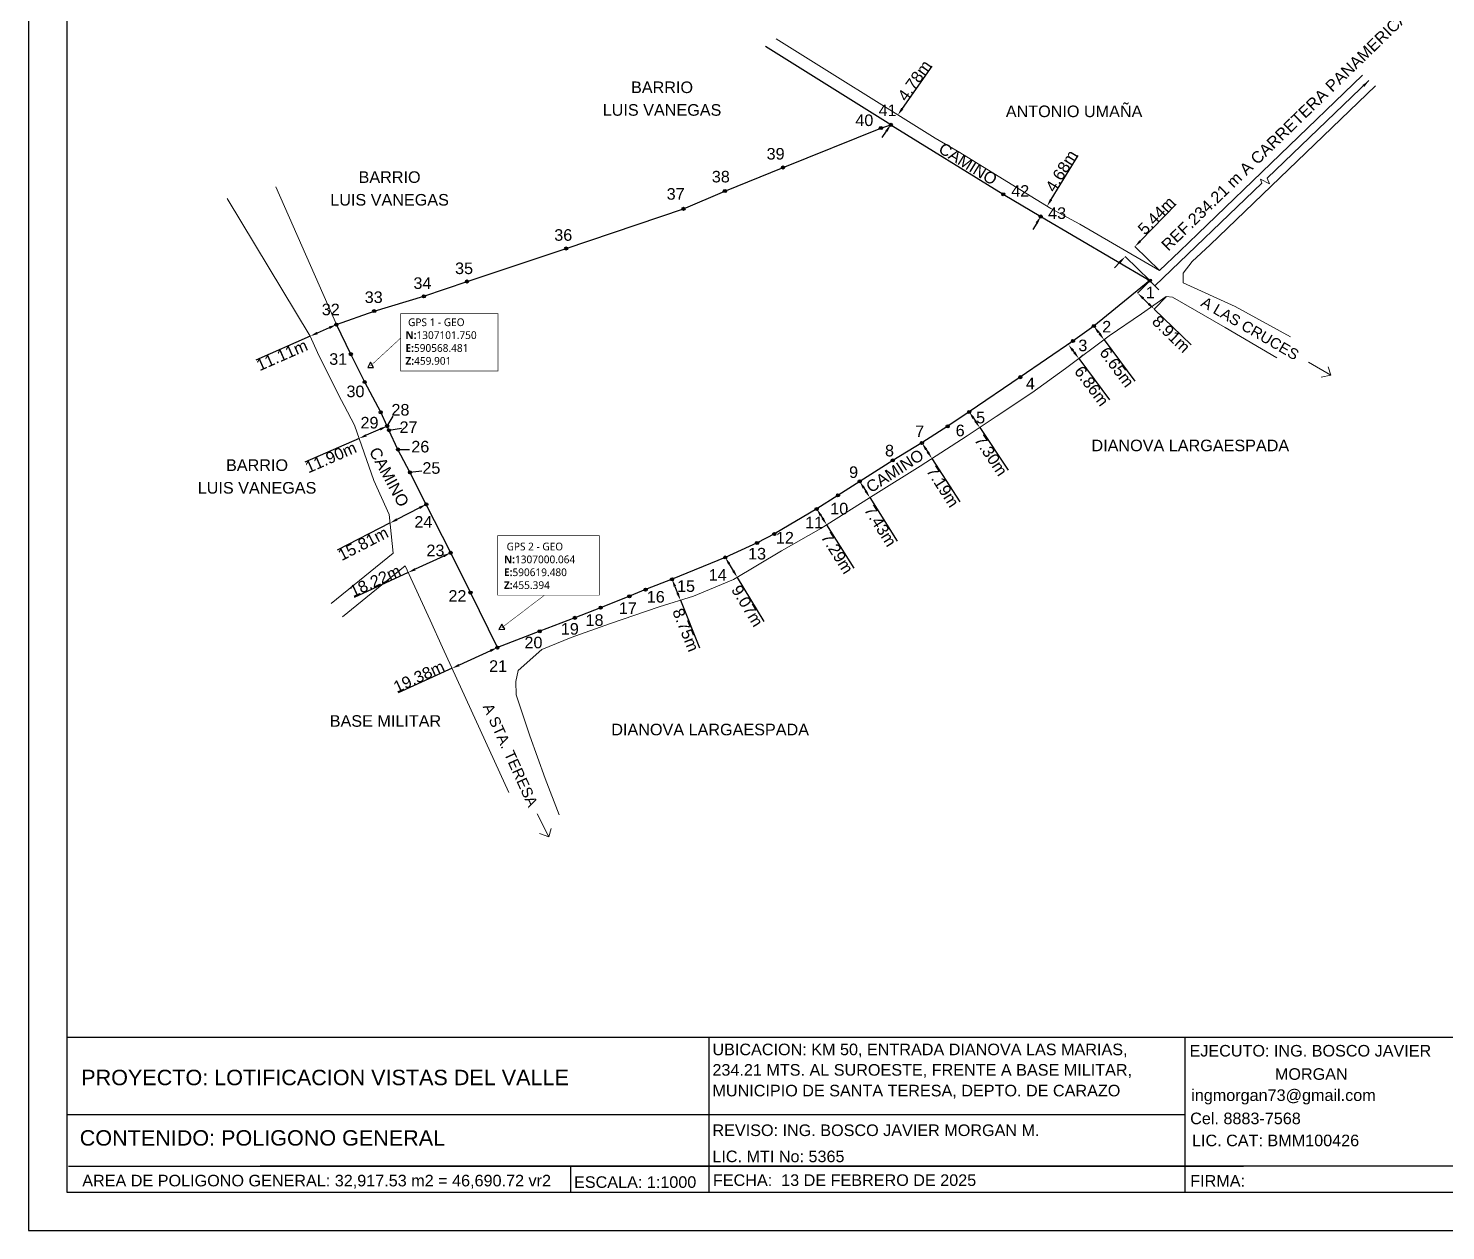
# Model space of a CAD drawing. Header units: millimetres. Extents: x 590435 to 591281, y 1306766 to 1307503.
# Drawn here: x 590435 to 590986, y 1306766 to 1307233 of the extents above; entities that cross this region are included whole.
import ezdxf
from ezdxf.enums import TextEntityAlignment as Align

# ---------------------------------------------------------------- set-up
doc = ezdxf.new("R2010")
doc.units = ezdxf.units.MM
doc.header["$PDMODE"] = 32
doc.header["$PDSIZE"] = 0.2
for name, color, linetype, lineweight in [('_TEXTO', 2, 'Continuous', 25), ('COTAS', 3, 'Continuous', 5), ('PUNTOS PI MATRIZ', 2, 'Continuous', 5)]:
    doc.layers.add(name, color=color, linetype=linetype, lineweight=lineweight)
for name, color, linetype in [('CAJETIN', 5, 'Continuous'), ('CERCO', 6, 'Continuous'), ('CIRCULO', 1, 'Continuous'), ('CVL_CUADCON_TIT', 1, 'Continuous'), ('CVL_CUADCON_TX', 2, 'Continuous'), ('CVL_PUNTO', 2, 'Continuous'), ('MOJONES GEODESICOS', 7, 'Continuous'), ('poligono', 4, 'Continuous'), ('POLIGONO MATRIZ REPLANTEO', 3, 'Continuous'), ('TEXT. FORMAT.', 2, 'Continuous')]:
    doc.layers.add(name, color=color, linetype=linetype)
doc.styles.add('CURVAS', font='arial.ttf', dxfattribs={"height": 1})
doc.styles.add('PUNTOS PI', font='arial.ttf', dxfattribs={"height": 4.5})
doc.styles.add('ROTULOS PI', font='arial.ttf', dxfattribs={"height": 3.5})
doc.dimstyles.get("Standard").update_dxf_attribs({"dimtxt": 4.5, "dimasz": 3, "dimexe": 0.05, "dimexo": 0.0625, "dimgap": 0.09, "dimtad": 2, "dimzin": 0, "dimdsep": 46, "dimtxsty": 'PUNTOS PI', "dimcen": 0.09, "dimclrd": 1, "dimclre": 1, "dimclrt": 3, "dimaunit": 1, "dimadec": 3, "dimazin": 0, "dimtfac": 1, "dimtofl": 0, "dimtmove": 0, "dimatfit": 3, "dimfxl": 1, "dimtolj": 1, "dimtzin": 0, "dimarcsym": 0})

# ---------------------------------------------------------------- blocks, each defined once
blk = doc.blocks.new('AeccTickTriangle')
at = {"color": 0, "linetype": 'ByBlock', "lineweight": -2}
blk.add_lwpolyline([(0, 0.67), (-0.58, -0.33), (0.58, -0.33)], close=True, dxfattribs=at)
at = {"color": 0, "linetype": 'ByBlock', "lineweight": -2, "const_width": 0.0625}
blk.add_lwpolyline([(-0.03, 0, 1), (0.03, 0, 1)], format="xyb", close=True, dxfattribs=at)
blk = doc.blocks.new('*D299')
at = {"layer": 'COTAS', "color": 1, "lineweight": -2, "transparency": 16777216}
for p, q in [((590775.15, 1307201.75), (590786.8, 1307218.21)), ((590773.36, 1307199.34), (590773.37, 1307199.33)), ((590768.92, 1307192.95), (590767.19, 1307190.5)), ((590770.6, 1307195.44), (590770.61, 1307195.43))]:
    blk.add_line(p, q, dxfattribs=at)
at = {"layer": 'COTAS', "color": 1, "transparency": 16777216}
for points in [[(590774.74, 1307202.04), (590775.56, 1307201.46), (590773.41, 1307199.3)], [(590768.51, 1307193.24), (590769.33, 1307192.66), (590770.65, 1307195.4)]]:
    blk.add_solid(points, dxfattribs=at)
at = {"layer": 'Defpoints', "color": 0, "transparency": 16777216}
for p in [(590773.41, 1307199.3), (590773.41, 1307199.3), (590770.65, 1307195.4)]:
    blk.add_point(p, dxfattribs=at)
at = {"layer": 'COTAS', "color": 3, "transparency": 16777216, "insert": (590779.89, 1307212.58), "char_height": 4.5, "attachment_point": 5, "rotation": 54.7112, "style": 'PUNTOS PI'}
blk.add_mtext('\\A1;4.78m', dxfattribs=at)
blk = doc.blocks.new('*D300')
at = {"layer": 'COTAS', "color": 1, "lineweight": -2, "transparency": 16777216}
for p, q in [((590867.64, 1307150.25), (590881.57, 1307164.59)), ((590871.31, 1307134.93), (590861.73, 1307144.23)), ((590875.1, 1307138.84), (590865.52, 1307148.14)), ((590859.68, 1307142.05), (590857.59, 1307139.89))]:
    blk.add_line(p, q, dxfattribs=at)
at = {"layer": 'COTAS', "color": 1, "transparency": 16777216}
for points in [[(590867.29, 1307150.6), (590868, 1307149.91), (590865.56, 1307148.1)], [(590859.32, 1307142.39), (590860.04, 1307141.7), (590861.77, 1307144.2)]]:
    blk.add_solid(points, dxfattribs=at)
at = {"layer": 'Defpoints', "color": 0, "transparency": 16777216}
for p in [(590865.56, 1307148.1), (590875.15, 1307138.79, -3.13), (590871.36, 1307134.89)]:
    blk.add_point(p, dxfattribs=at)
at = {"layer": 'COTAS', "color": 3, "transparency": 16777216, "insert": (590873.94, 1307160.16), "char_height": 4.5, "attachment_point": 5, "rotation": 45.8522, "style": 'PUNTOS PI'}
blk.add_mtext('\\A1;5.44m', dxfattribs=at)
blk = doc.blocks.new('*D301')
at = {"layer": 'COTAS', "color": 1, "lineweight": -2, "transparency": 16777216}
for p, q in [((590871.31, 1307134.84), (590866.61, 1307129.99)), ((590868.8, 1307127.93), (590870.89, 1307125.91)), ((590877.72, 1307128.65), (590873.01, 1307123.79)), ((590873.05, 1307123.82), (590887.41, 1307109.92))]:
    blk.add_line(p, q, dxfattribs=at)
at = {"layer": 'COTAS', "color": 1, "transparency": 16777216}
for points in [[(590869.15, 1307128.29), (590868.45, 1307127.58), (590866.64, 1307130.02)], [(590871.24, 1307126.27), (590870.54, 1307125.55), (590873.05, 1307123.82)]]:
    blk.add_solid(points, dxfattribs=at)
at = {"layer": 'Defpoints', "color": 0, "transparency": 16777216}
for p in [(590871.36, 1307134.89), (590877.76, 1307128.69, -460.62), (590873.05, 1307123.82)]:
    blk.add_point(p, dxfattribs=at)
at = {"layer": 'COTAS', "color": 3, "transparency": 16777216, "insert": (590879.65, 1307114.11), "char_height": 4.5, "attachment_point": 5, "rotation": 315.9262, "style": 'PUNTOS PI'}
blk.add_mtext('\\A1;8.91m', dxfattribs=at)
blk = doc.blocks.new('*D303')
at = {"layer": 'COTAS', "color": 1, "lineweight": -2, "transparency": 16777216}
for p, q in [((590832.96, 1307166.36), (590843.52, 1307183.54)), ((590828.89, 1307159.84), (590828.9, 1307159.84)), ((590831.34, 1307163.83), (590831.35, 1307163.83)), ((590827.38, 1307157.26), (590825.81, 1307154.7))]:
    blk.add_line(p, q, dxfattribs=at)
at = {"layer": 'COTAS', "color": 1, "transparency": 16777216}
for points in [[(590832.54, 1307166.62), (590833.39, 1307166.1), (590831.39, 1307163.8)], [(590826.95, 1307157.52), (590827.8, 1307156.99), (590828.95, 1307159.81)]]:
    blk.add_solid(points, dxfattribs=at)
at = {"layer": 'Defpoints', "color": 0, "transparency": 16777216}
for p in [(590828.95, 1307159.81), (590831.39, 1307163.8, -3.13), (590831.39, 1307163.8)]:
    blk.add_point(p, dxfattribs=at)
at = {"layer": 'COTAS', "color": 3, "transparency": 16777216, "insert": (590836.99, 1307177.48), "char_height": 4.5, "attachment_point": 5, "rotation": 58.4499, "style": 'PUNTOS PI'}
blk.add_mtext('\\A1;4.68m', dxfattribs=at)
blk = doc.blocks.new('*D304')
at = {"layer": 'COTAS', "color": 1, "lineweight": -2, "transparency": 16777216}
for p, q in [((590552.4, 1307116.57), (590547.71, 1307114.51)), ((590555.12, 1307117.83), (590555.12, 1307117.82)), ((590544.97, 1307113.31), (590523.85, 1307104.04)), ((590544.94, 1307113.37), (590544.95, 1307113.35))]:
    blk.add_line(p, q, dxfattribs=at)
at = {"layer": 'COTAS', "color": 1, "transparency": 16777216}
for points in [[(590552.19, 1307117.03), (590552.6, 1307116.11), (590555.14, 1307117.77)], [(590547.51, 1307114.97), (590547.91, 1307114.06), (590544.97, 1307113.31)]]:
    blk.add_solid(points, dxfattribs=at)
at = {"layer": 'Defpoints', "color": 0, "transparency": 16777216}
for p in [(590555.14, 1307117.77, -460.62), (590544.97, 1307113.31, -460.62), (590544.97, 1307113.31)]:
    blk.add_point(p, dxfattribs=at)
at = {"layer": 'COTAS', "color": 3, "transparency": 16777216, "insert": (590533.98, 1307105.92), "char_height": 4.5, "attachment_point": 5, "rotation": 23.6944, "style": 'PUNTOS PI'}
blk.add_mtext('\\A1;11.11m', dxfattribs=at)
blk = doc.blocks.new('*D306')
at = {"layer": 'COTAS', "color": 1, "lineweight": -2, "transparency": 16777216}
for p, q in [((590615, 1306991.07), (590602.83, 1306985.52)), ((590617.7, 1306992.38), (590617.7, 1306992.37)), ((590600.1, 1306984.27), (590579.12, 1306974.7)), ((590600.07, 1306984.33), (590600.08, 1306984.32))]:
    blk.add_line(p, q, dxfattribs=at)
at = {"layer": 'COTAS', "color": 1, "transparency": 16777216}
for points in [[(590614.79, 1306991.53), (590615.2, 1306990.62), (590617.72, 1306992.32)], [(590602.62, 1306985.97), (590603.03, 1306985.06), (590600.1, 1306984.27)]]:
    blk.add_solid(points, dxfattribs=at)
at = {"layer": 'Defpoints', "color": 0, "transparency": 16777216}
for p in [(590617.72, 1306992.32), (590600.1, 1306984.27, -460.62), (590600.1, 1306984.27)]:
    blk.add_point(p, dxfattribs=at)
at = {"layer": 'COTAS', "color": 3, "transparency": 16777216, "insert": (590587.25, 1306981.04), "char_height": 4.5, "attachment_point": 5, "rotation": 24.5343, "style": 'PUNTOS PI'}
blk.add_mtext('\\A1;19.38m', dxfattribs=at)
blk = doc.blocks.new('*D308')
at = {"layer": 'COTAS', "color": 1, "lineweight": -2, "transparency": 16777216}
for p, q in [((590596.87, 1307027.87), (590585.78, 1307022.76)), ((590599.57, 1307029.19), (590599.58, 1307029.17)), ((590583.06, 1307021.5), (590562.12, 1307011.84)), ((590583.03, 1307021.56), (590583.04, 1307021.54))]:
    blk.add_line(p, q, dxfattribs=at)
at = {"layer": 'COTAS', "color": 1, "transparency": 16777216}
for points in [[(590596.66, 1307028.33), (590597.08, 1307027.42), (590599.6, 1307029.13)], [(590585.57, 1307023.21), (590585.99, 1307022.3), (590583.06, 1307021.5)]]:
    blk.add_solid(points, dxfattribs=at)
at = {"layer": 'Defpoints', "color": 0, "transparency": 16777216}
for p in [(590599.6, 1307029.13), (590583.06, 1307021.5, -460.62), (590583.06, 1307021.5)]:
    blk.add_point(p, dxfattribs=at)
at = {"layer": 'COTAS', "color": 3, "transparency": 16777216, "insert": (590570.23, 1307018.21), "char_height": 4.5, "attachment_point": 5, "rotation": 24.766, "style": 'PUNTOS PI'}
blk.add_mtext('\\A1;18.22m', dxfattribs=at)
blk = doc.blocks.new('*D309')
at = {"layer": 'COTAS', "color": 1, "lineweight": -2, "transparency": 16777216}
for p, q in [((590706.35, 1307027.38), (590706.34, 1307027.37)), ((590707.85, 1307024.77), (590709.44, 1307022.15)), ((590710.99, 1307019.58), (590721.32, 1307002.47)), ((590711.04, 1307019.61), (590711.03, 1307019.61))]:
    blk.add_line(p, q, dxfattribs=at)
at = {"layer": 'COTAS', "color": 1, "transparency": 16777216}
for points in [[(590708.28, 1307025.03), (590707.42, 1307024.52), (590706.3, 1307027.34)], [(590709.86, 1307022.41), (590709.01, 1307021.89), (590710.99, 1307019.58)]]:
    blk.add_solid(points, dxfattribs=at)
at = {"layer": 'Defpoints', "color": 0, "transparency": 16777216}
for p in [(590706.3, 1307027.34), (590710.99, 1307019.58, -460.62), (590710.99, 1307019.58)]:
    blk.add_point(p, dxfattribs=at)
at = {"layer": 'COTAS', "color": 3, "transparency": 16777216, "insert": (590714.88, 1307008.51), "char_height": 4.5, "attachment_point": 5, "rotation": 301.1332, "style": 'PUNTOS PI'}
blk.add_mtext('\\A1;9.07m', dxfattribs=at)
blk = doc.blocks.new('*D310')
at = {"layer": 'COTAS', "color": 1, "lineweight": -2, "transparency": 16777216}
for p, q in [((590758.52, 1307056.84), (590758.53, 1307056.85)), ((590760.17, 1307054.33), (590760.93, 1307053.12)), ((590762.47, 1307050.54), (590762.48, 1307050.55)), ((590762.53, 1307050.58), (590773.14, 1307033.69))]:
    blk.add_line(p, q, dxfattribs=at)
at = {"layer": 'COTAS', "color": 1, "transparency": 16777216}
for points in [[(590760.59, 1307054.6), (590759.74, 1307054.07), (590758.57, 1307056.87)], [(590761.35, 1307053.38), (590760.51, 1307052.85), (590762.53, 1307050.58)]]:
    blk.add_solid(points, dxfattribs=at)
at = {"layer": 'Defpoints', "color": 0, "transparency": 16777216}
for p in [(590758.57, 1307056.87), (590762.53, 1307050.58, -460.62), (590762.53, 1307050.58)]:
    blk.add_point(p, dxfattribs=at)
at = {"layer": 'COTAS', "color": 3, "transparency": 16777216, "insert": (590766.61, 1307039.59), "char_height": 4.5, "attachment_point": 5, "rotation": 302.1565, "style": 'PUNTOS PI'}
blk.add_mtext('\\A1;7.43m', dxfattribs=at)
blk = doc.blocks.new('*D311')
at = {"layer": 'COTAS', "color": 1, "lineweight": -2, "transparency": 16777216}
for p, q in [((590782.72, 1307071.78), (590782.73, 1307071.79)), ((590784.4, 1307069.29), (590785.04, 1307068.29)), ((590786.61, 1307065.73), (590786.62, 1307065.74)), ((590786.66, 1307065.77), (590797.43, 1307048.98))]:
    blk.add_line(p, q, dxfattribs=at)
at = {"layer": 'COTAS', "color": 1, "transparency": 16777216}
for points in [[(590784.82, 1307069.56), (590783.98, 1307069.02), (590782.78, 1307071.82)], [(590785.46, 1307068.56), (590784.62, 1307068.02), (590786.66, 1307065.77)]]:
    blk.add_solid(points, dxfattribs=at)
at = {"layer": 'Defpoints', "color": 0, "transparency": 16777216}
for p in [(590782.78, 1307071.82), (590786.66, 1307065.77, -460.62), (590786.66, 1307065.77)]:
    blk.add_point(p, dxfattribs=at)
at = {"layer": 'COTAS', "color": 3, "transparency": 16777216, "insert": (590790.85, 1307054.82), "char_height": 4.5, "attachment_point": 5, "rotation": 302.6983, "style": 'PUNTOS PI'}
blk.add_mtext('\\A1;7.19m', dxfattribs=at)
blk = doc.blocks.new('*D312')
at = {"layer": 'COTAS', "color": 1, "lineweight": -2, "transparency": 16777216}
for p, q in [((590801.2, 1307083.91), (590801.19, 1307083.91)), ((590802.81, 1307081.39), (590803.54, 1307080.3)), ((590805.21, 1307077.81), (590816.3, 1307061.23)), ((590805.26, 1307077.84), (590805.25, 1307077.84))]:
    blk.add_line(p, q, dxfattribs=at)
at = {"layer": 'COTAS', "color": 1, "transparency": 16777216}
for points in [[(590803.23, 1307081.66), (590802.4, 1307081.11), (590801.15, 1307083.88)], [(590803.95, 1307080.58), (590803.12, 1307080.02), (590805.21, 1307077.81)]]:
    blk.add_solid(points, dxfattribs=at)
at = {"layer": 'Defpoints', "color": 0, "transparency": 16777216}
for p in [(590801.15, 1307083.88), (590805.21, 1307077.81, -460.62), (590805.21, 1307077.81)]:
    blk.add_point(p, dxfattribs=at)
at = {"layer": 'COTAS', "color": 3, "transparency": 16777216, "insert": (590809.6, 1307066.94), "char_height": 4.5, "attachment_point": 5, "rotation": 303.7912, "style": 'PUNTOS PI'}
blk.add_mtext('\\A1;7.30m', dxfattribs=at)
blk = doc.blocks.new('*D314')
at = {"layer": 'COTAS', "color": 1, "lineweight": -2, "transparency": 16777216}
for p, q in [((590849.64, 1307117.27), (590849.63, 1307117.27)), ((590851.38, 1307114.83), (590851.77, 1307114.31)), ((590853.56, 1307111.9), (590865.53, 1307095.86)), ((590853.61, 1307111.94), (590853.6, 1307111.93))]:
    blk.add_line(p, q, dxfattribs=at)
at = {"layer": 'COTAS', "color": 1, "transparency": 16777216}
for points in [[(590851.78, 1307115.13), (590850.98, 1307114.53), (590849.59, 1307117.24)], [(590852.17, 1307114.61), (590851.37, 1307114.01), (590853.56, 1307111.9)]]:
    blk.add_solid(points, dxfattribs=at)
at = {"layer": 'Defpoints', "color": 0, "transparency": 16777216}
for p in [(590849.59, 1307117.24), (590853.56, 1307111.9, -460.62), (590853.56, 1307111.9)]:
    blk.add_point(p, dxfattribs=at)
at = {"layer": 'COTAS', "color": 3, "transparency": 16777216, "insert": (590858.53, 1307101.25), "char_height": 4.5, "attachment_point": 5, "rotation": 306.7109, "style": 'PUNTOS PI'}
blk.add_mtext('\\A1;6.65m', dxfattribs=at)
blk = doc.blocks.new('*D315')
at = {"layer": 'COTAS', "color": 1, "lineweight": -2, "transparency": 16777216}
for p, q in [((590841.4, 1307111.39), (590839.62, 1307110.06)), ((590841.45, 1307107.68), (590841.97, 1307107)), ((590845.5, 1307105.89), (590843.72, 1307104.56)), ((590843.76, 1307104.59), (590855.72, 1307088.55))]:
    blk.add_line(p, q, dxfattribs=at)
at = {"layer": 'COTAS', "color": 1, "transparency": 16777216}
for points in [[(590841.85, 1307107.98), (590841.05, 1307107.38), (590839.66, 1307110.09)], [(590842.37, 1307107.3), (590841.56, 1307106.7), (590843.76, 1307104.59)]]:
    blk.add_solid(points, dxfattribs=at)
at = {"layer": 'Defpoints', "color": 0, "transparency": 16777216}
for p in [(590841.45, 1307111.42), (590843.76, 1307104.59), (590845.55, 1307105.93, -460.62)]:
    blk.add_point(p, dxfattribs=at)
at = {"layer": 'COTAS', "color": 3, "transparency": 16777216, "insert": (590848.72, 1307093.94), "char_height": 4.5, "attachment_point": 5, "rotation": 306.7109, "style": 'PUNTOS PI'}
blk.add_mtext('\\A1;6.86m', dxfattribs=at)
blk = doc.blocks.new('*D316')
at = {"layer": 'COTAS', "color": 1, "lineweight": -2, "transparency": 16777216}
for p, q in [((590685.69, 1307018.88), (590685.68, 1307018.87)), ((590686.75, 1307016.07), (590687.77, 1307013.51)), ((590688.95, 1307010.75), (590688.94, 1307010.75)), ((590688.89, 1307010.73), (590696.33, 1306992.17))]:
    blk.add_line(p, q, dxfattribs=at)
at = {"layer": 'COTAS', "color": 1, "transparency": 16777216}
for points in [[(590687.21, 1307016.26), (590686.29, 1307015.88), (590685.63, 1307018.85)], [(590688.24, 1307013.7), (590687.31, 1307013.33), (590688.89, 1307010.73)]]:
    blk.add_solid(points, dxfattribs=at)
at = {"layer": 'Defpoints', "color": 0, "transparency": 16777216}
for p in [(590685.63, 1307018.85), (590688.89, 1307010.73), (590688.89, 1307010.73)]:
    blk.add_point(p, dxfattribs=at)
at = {"layer": 'COTAS', "color": 3, "transparency": 16777216, "insert": (590690.95, 1306999.17), "char_height": 4.5, "attachment_point": 5, "rotation": 291.8448, "style": 'PUNTOS PI'}
blk.add_mtext('\\A1;8.75m', dxfattribs=at)
blk = doc.blocks.new('*D320')
at = {"layer": 'COTAS', "color": 1, "lineweight": -2, "transparency": 16777216}
for p, q in [((590741.91, 1307046.22), (590741.9, 1307046.21)), ((590743.45, 1307043.65), (590744.13, 1307042.56)), ((590745.73, 1307040.02), (590756.35, 1307023.13)), ((590745.78, 1307040.05), (590745.77, 1307040.05))]:
    blk.add_line(p, q, dxfattribs=at)
at = {"layer": 'COTAS', "color": 1, "transparency": 16777216}
for points in [[(590743.87, 1307043.91), (590743.03, 1307043.38), (590741.85, 1307046.19)], [(590744.56, 1307042.82), (590743.71, 1307042.29), (590745.73, 1307040.02)]]:
    blk.add_solid(points, dxfattribs=at)
at = {"layer": 'Defpoints', "color": 0, "transparency": 16777216}
for p in [(590741.85, 1307046.19), (590745.73, 1307040.02, -460.62), (590745.73, 1307040.02)]:
    blk.add_point(p, dxfattribs=at)
at = {"layer": 'COTAS', "color": 3, "transparency": 16777216, "insert": (590749.82, 1307029.03), "char_height": 4.5, "attachment_point": 5, "rotation": 302.1565, "style": 'PUNTOS PI'}
blk.add_mtext('\\A1;7.29m', dxfattribs=at)
blk = doc.blocks.new('*D321')
at = {"layer": 'COTAS', "color": 1, "lineweight": -2, "transparency": 16777216}
for p, q in [((590587.42, 1307046.59), (590578.7, 1307042.11)), ((590590.06, 1307048.01), (590590.07, 1307048)), ((590576.03, 1307040.74), (590555.51, 1307030.21)), ((590576, 1307040.79), (590576, 1307040.78))]:
    blk.add_line(p, q, dxfattribs=at)
at = {"layer": 'COTAS', "color": 1, "transparency": 16777216}
for points in [[(590587.2, 1307047.03), (590587.65, 1307046.14), (590590.09, 1307047.96)], [(590578.47, 1307042.55), (590578.92, 1307041.66), (590576.03, 1307040.74)]]:
    blk.add_solid(points, dxfattribs=at)
at = {"layer": 'Defpoints', "color": 0, "transparency": 16777216}
for p in [(590590.09, 1307047.96), (590576.03, 1307040.74), (590576.03, 1307040.74)]:
    blk.add_point(p, dxfattribs=at)
at = {"layer": 'COTAS', "color": 3, "transparency": 16777216, "insert": (590565.53, 1307032.66), "char_height": 4.5, "attachment_point": 5, "rotation": 27.1725, "style": 'PUNTOS PI'}
blk.add_mtext('\\A1;15.81m', dxfattribs=at)
blk = doc.blocks.new('*D322')
at = {"layer": 'COTAS', "color": 1, "lineweight": -2, "transparency": 16777216}
for p, q in [((590572.13, 1307077.14), (590566.72, 1307074.78)), ((590574.9, 1307078.28), (590574.9, 1307078.29)), ((590563.97, 1307073.58), (590542.83, 1307064.36)), ((590563.99, 1307073.53), (590563.99, 1307073.54))]:
    blk.add_line(p, q, dxfattribs=at)
at = {"layer": 'COTAS', "color": 1, "transparency": 16777216}
for points in [[(590571.93, 1307077.6), (590572.33, 1307076.68), (590574.88, 1307078.34)], [(590566.52, 1307075.24), (590566.92, 1307074.32), (590563.97, 1307073.58)]]:
    blk.add_solid(points, dxfattribs=at)
at = {"layer": 'Defpoints', "color": 0, "transparency": 16777216}
for p in [(590574.88, 1307078.34), (590563.97, 1307073.58), (590563.97, 1307073.58)]:
    blk.add_point(p, dxfattribs=at)
at = {"layer": 'COTAS', "color": 3, "transparency": 16777216, "insert": (590552.98, 1307066.19), "char_height": 4.5, "attachment_point": 5, "rotation": 23.5645, "style": 'PUNTOS PI'}
blk.add_mtext('\\A1;11.90m', dxfattribs=at)

msp = doc.modelspace()

# ---------------------------------------------------------------- linework, layer by layer
for points in [[(591276.41, 1307359.805), (590435.41, 1307359.805), (590435.41, 1306765.805), (591276.41, 1306765.805)], [(590871.358, 1307134.889), (590849.586, 1307117.237), (590841.45, 1307111.423), (590821.001, 1307097.362), (590801.145, 1307083.878), (590792.783, 1307078.286), (590782.776, 1307071.815), (590771.406, 1307065.022), (590758.569, 1307056.872), (590750.105, 1307051.468), (590741.853, 1307046.188), (590725.41, 1307036.483), (590718.696, 1307032.955), (590706.297, 1307027.343), (590685.633, 1307018.855), (590675.366, 1307014.83), (590669.072, 1307012.254), (590657.871, 1307007.807), (590647.841, 1307003.878), (590634.209, 1306998.671), (590617.724, 1306992.32), (590607.299, 1307013.677), (590599.597, 1307029.13), (590590.093, 1307047.957), (590583.731, 1307060.437), (590579.066, 1307069.294), (590575.589, 1307076.763), (590574.875, 1307078.341), (590572.378, 1307083.733), (590566.165, 1307095.461), (590560.764, 1307106.322), (590555.142, 1307117.774), (590569.828, 1307123.045), (590589.198, 1307128.786), (590605.955, 1307134.536), (590644.454, 1307147.356), (590690.081, 1307162.793), (590706.146, 1307169.699), (590728.772, 1307178.834), (590766.781, 1307194.15), (590770.654, 1307195.401), (590814.362, 1307168.442), (590828.946, 1307159.812)]]:
    msp.add_lwpolyline(points, close=True)
at = {"layer": 'CAJETIN'}
msp.add_lwpolyline([(591261.41, 1307344.805), (590450.41, 1307344.805), (590450.41, 1306780.805), (591261.41, 1306780.805)], close=True, dxfattribs=at)
at = {"layer": 'CERCO', "elevation": -460.616}
msp.add_lwpolyline([(590770.654, 1307195.401), (590722.009, 1307225.905)], dxfattribs=at)
at = {"layer": 'CERCO', "lineweight": 13}
for points, elevation in [([(590726.052, 1307228.86), (590787.92, 1307190.248), (590797.451, 1307184.628), (590817.411, 1307172.387), (590832.824, 1307162.923), (590844.137, 1307156.786), (590875.146, 1307138.791), (590882.954, 1307146.298), (590890.035, 1307153.069), (590953.972, 1307214.666)], -3.128), ([(590926.016, 1307113.07), (590904.517, 1307124.808), (590884.305, 1307134.081), (590884.332, 1307137.791), (590887.765, 1307142.307), (590894.778, 1307148.842), (590959.117, 1307210.547)], -3.782), ([(590555.142, 1307117.774), (590531.646, 1307171.313)], -460.616), ([(590512.693, 1307166.847), (590544.965, 1307113.308), (590547.756, 1307106.948), (590556.064, 1307090.243), (590558.156, 1307086.358), (590562.18, 1307078.701), (590569.677, 1307057.229), (590575.693, 1307043.987), (590577.239, 1307028.938), (590553.069, 1307009.508)], -460.616), ([(590641.711, 1306927.317), (590636.349, 1306941.513), (590630.345, 1306958.023), (590625.029, 1306973.928), (590624.899, 1306979.138), (590625.752, 1306983.459), (590635.003, 1306991.604), (590646.463, 1306996.224), (590661.328, 1307001.564), (590680.627, 1307008.098), (590693.995, 1307012.355), (590709.55, 1307018.712), (590728.124, 1307029.931), (590743.479, 1307038.603), (590764.838, 1307052.031), (590782.022, 1307062.792), (590800.317, 1307074.537), (590811.674, 1307082.137), (590825.536, 1307091.266), (590838.586, 1307100.734), (590855.584, 1307113.409), (590868.111, 1307122.015), (590877.76, 1307128.691), (590880.223, 1307128.513), (590900.624, 1307116.685), (590920.685, 1307104.928)], -460.616), ([(590557.581, 1307004.257), (590581.836, 1307024.143), (590591.621, 1307002.934), (590596.387, 1306992.4), (590622.143, 1306935.974)], -460.616)]:
    msp.add_lwpolyline(points, dxfattribs=dict(at, elevation=elevation))
at = {"layer": 'CIRCULO'}
for p, q in [((590574.875, 1307078.341), (590577.254, 1307082.18)), ((590579.066, 1307069.294), (590583.568, 1307069.294)), ((590583.731, 1307060.437), (590588.402, 1307061.016)), ((590699.978, 1306810.805), (590450.41, 1306810.805)), ((590884.926, 1306810.805), (590699.978, 1306810.805)), ((590451.018, 1306790.805), (590907.699, 1306790.805)), ((590907.699, 1306790.805), (590525.475, 1306790.805)), ((590646.161, 1306790.805), (590646.161, 1306780.805)), ((590992.245, 1306790.805), (590907.699, 1306790.805))]:
    msp.add_line(p, q, dxfattribs=at)
msp.add_lwpolyline([(590575.589, 1307076.763), (590580.464, 1307077.518)], dxfattribs=at)
for centre, radius in [((590766.781, 1307194.15), 0.602), ((590766.781, 1307194.15), 0.177), ((590770.654, 1307195.401), 0.602), ((590770.654, 1307195.401), 0.177), ((590728.772, 1307178.834), 0.602), ((590728.772, 1307178.834), 0.177), ((590706.146, 1307169.699), 0.602), ((590706.146, 1307169.699), 0.177), ((590814.362, 1307168.442), 0.602), ((590814.362, 1307168.442), 0.177), ((590690.081, 1307162.793), 0.602), ((590690.081, 1307162.793), 0.177), ((590828.946, 1307159.812), 0.602), ((590828.946, 1307159.812), 0.177), ((590644.454, 1307147.356), 0.602), ((590644.454, 1307147.356), 0.177), ((590605.955, 1307134.536), 0.602), ((590605.955, 1307134.536), 0.177), ((590871.358, 1307134.889), 0.602), ((590871.358, 1307134.889), 0.177), ((590589.198, 1307128.786), 0.602), ((590589.198, 1307128.786), 0.177), ((590569.828, 1307123.045), 0.602), ((590569.828, 1307123.045), 0.177), ((590555.142, 1307117.774, -460.616), 0.602), ((590555.142, 1307117.774, -460.616), 0.177), ((590849.586, 1307117.237), 0.602), ((590849.586, 1307117.237), 0.177), ((590841.45, 1307111.423), 0.602), ((590841.45, 1307111.423), 0.177), ((590560.764, 1307106.322), 0.602), ((590560.764, 1307106.322), 0.177), ((590566.165, 1307095.461), 0.602), ((590566.165, 1307095.461), 0.177), ((590821.001, 1307097.362), 0.602), ((590821.001, 1307097.362), 0.177), ((590572.378, 1307083.733), 0.602), ((590572.378, 1307083.733), 0.177), ((590801.145, 1307083.878), 0.602), ((590801.145, 1307083.878), 0.177), ((590574.875, 1307078.341), 0.602), ((590574.875, 1307078.341), 0.177), ((590575.589, 1307076.763), 0.602), ((590575.589, 1307076.763), 0.177), ((590792.783, 1307078.286), 0.602), ((590792.783, 1307078.286), 0.177), ((590782.776, 1307071.815), 0.602), ((590782.776, 1307071.815), 0.177), ((590579.066, 1307069.294), 0.602), ((590579.066, 1307069.294), 0.177), ((590583.731, 1307060.437), 0.602), ((590583.731, 1307060.437), 0.177), ((590771.406, 1307065.022), 0.602), ((590771.406, 1307065.022), 0.177), ((590758.569, 1307056.872), 0.602), ((590758.569, 1307056.872), 0.177), ((590750.105, 1307051.468), 0.602), ((590750.105, 1307051.468), 0.177), ((590590.093, 1307047.957), 0.602), ((590590.093, 1307047.957), 0.177), ((590741.853, 1307046.188), 0.602), ((590741.853, 1307046.188), 0.177), ((590718.696, 1307032.955), 0.602), ((590718.696, 1307032.955), 0.177), ((590725.41, 1307036.483), 0.602), ((590725.41, 1307036.483), 0.177), ((590599.597, 1307029.13), 0.602), ((590599.597, 1307029.13), 0.177), ((590706.297, 1307027.343), 0.602), ((590706.297, 1307027.343), 0.177), ((590685.633, 1307018.855), 0.602), ((590685.633, 1307018.855), 0.177), ((590607.299, 1307013.677), 0.602), ((590607.299, 1307013.677), 0.177), ((590669.072, 1307012.254), 0.602), ((590669.072, 1307012.254), 0.177), ((590675.366, 1307014.83), 0.602), ((590675.366, 1307014.83), 0.177), ((590657.871, 1307007.807), 0.602), ((590657.871, 1307007.807), 0.177), ((590647.841, 1307003.878), 0.602), ((590647.841, 1307003.878), 0.177), ((590634.209, 1306998.671), 0.602), ((590634.209, 1306998.671), 0.177), ((590617.724, 1306992.32), 0.602), ((590617.724, 1306992.32), 0.177)]:
    msp.add_circle(centre, radius, dxfattribs=at)
at = {"layer": 'COTAS', "color": 1}
for p, q in [((590917.012, 1307174.724, -1.814), (590956.544, 1307212.606, -3.455)), ((590873.328, 1307132.863), (590914.936, 1307172.734, -1.727)), ((590871.401, 1307134.844), (590874.903, 1307131.243))]:
    msp.add_line(p, q, dxfattribs=at)
at = {"layer": 'COTAS', "color": 1, "elevation": -1.727}
msp.add_lwpolyline([(590914.936, 1307172.734), (590914.405, 1307174.237), (590917.809, 1307172.543), (590917.012, 1307174.724)], dxfattribs=at)
at = {"layer": 'COTAS'}
for points in [[(590932.99, 1307103.208), (590941.764, 1307098.205)], [(590937.955, 1307097.318), (590941.764, 1307098.205), (590940.724, 1307101.42)], [(590633.16, 1306927.783), (590637.783, 1306918.804)], [(590634.107, 1306920.138), (590637.783, 1306918.804), (590638.666, 1306922.066)]]:
    msp.add_lwpolyline(points, dxfattribs=at)
at = {"layer": 'COTAS', "color": 1}
msp.add_solid([(590954.042, 1307210.878, -3.455), (590954.737, 1307210.16, -3.455), (590956.544, 1307212.606, -3.455)], dxfattribs=at)
at = {"layer": 'CVL_CUADCON_TIT', "const_width": 0.2}
for points in [[(590580.142, 1307122.041), (590617.938, 1307122.041), (590617.938, 1307099.782), (590580.142, 1307099.782)], [(590617.838, 1307035.779), (590657.385, 1307035.779), (590657.385, 1307012.704), (590617.838, 1307012.704)]]:
    msp.add_lwpolyline(points, close=True, dxfattribs=at)
for points in [[(590568.455, 1307101.802), (590580.142, 1307112.574)], [(590619.48, 1307000.064), (590636.062, 1307012.704)]]:
    msp.add_lwpolyline(points, dxfattribs=at)
at = {"layer": 'CVL_PUNTO', "color": 2}
for p in [(590766.781, 1307194.15), (590770.654, 1307195.401), (590728.772, 1307178.834), (590706.146, 1307169.699), (590814.362, 1307168.442), (590690.081, 1307162.793), (590828.946, 1307159.812), (590644.454, 1307147.356), (590605.955, 1307134.536), (590871.358, 1307134.889), (590589.198, 1307128.786), (590569.828, 1307123.045), (590555.142, 1307117.774), (590849.586, 1307117.237), (590841.45, 1307111.423), (590560.764, 1307106.322), (590566.165, 1307095.461), (590821.001, 1307097.362), (590572.378, 1307083.733), (590801.145, 1307083.878), (590574.875, 1307078.341), (590575.589, 1307076.763), (590792.783, 1307078.286), (590782.776, 1307071.815), (590579.066, 1307069.294), (590583.731, 1307060.437), (590771.406, 1307065.022), (590758.569, 1307056.872), (590750.105, 1307051.468), (590590.093, 1307047.957), (590741.853, 1307046.188), (590718.696, 1307032.955), (590725.41, 1307036.483), (590599.597, 1307029.13), (590706.297, 1307027.343), (590685.633, 1307018.855), (590607.299, 1307013.677), (590669.072, 1307012.254), (590675.366, 1307014.83), (590657.871, 1307007.807), (590647.841, 1307003.878), (590634.209, 1306998.671), (590617.724, 1306992.32)]:
    msp.add_point(p, dxfattribs=at)
at = {"layer": 'poligono'}
for p, q in [((591017.444, 1306840.805), (590450.41, 1306840.805)), ((590699.978, 1306840.805), (590699.978, 1306780.805)), ((590884.926, 1306840.805), (590884.926, 1306780.805))]:
    msp.add_line(p, q, dxfattribs=at)
at = {"layer": 'POLIGONO MATRIZ REPLANTEO'}
for centre in [(590770.524, 1307195.548), (590706.146, 1307169.699), (590814.362, 1307168.442), (590828.946, 1307159.812), (590871.162, 1307134.752)]:
    msp.add_circle(centre, 0.322, dxfattribs=at)

# ---------------------------------------------------------------- block references
at = {"layer": 'MOJONES GEODESICOS', "color": 0, "linetype": 'ByBlock', "lineweight": -2, "xscale": 1.999999999999999, "yscale": 1.999999999999999, "zscale": 1.999999999999999, "rotation": 1.920555555555556}
for p in [(590568.455, 1307101.802), (590619.48, 1307000.064)]:
    msp.add_blockref('AeccTickTriangle', p, dxfattribs=at)

# ---------------------------------------------------------------- texts
at = {"layer": '_TEXTO', "style": 'PUNTOS PI'}
for s, p in [('BARRIO', (590681.739, 1307207.747)), ('ANTONIO UMAÑA', (590841.906, 1307198.403, -460.616)), ('LUIS VANEGAS', (590681.739, 1307198.94)), ('BARRIO', (590575.829, 1307172.847)), ('LUIS VANEGAS', (590575.829, 1307164.04)), ('DIANOVA LARGAESPADA', (590887.096, 1307068.598, -460.616)), ('BARRIO', (590524.31, 1307060.949)), ('LUIS VANEGAS', (590524.31, 1307052.142)), ('BASE MILITAR', (590574.222, 1306961.559, -460.616)), ('DIANOVA LARGAESPADA', (590700.445, 1306958.237, -460.616))]:
    msp.add_text(s, height=4.5, dxfattribs=at).set_placement(p, align=Align.CENTER)
for rotation, p in [(328.18485, (590799.485, 1307178.343)), (298.42154, (590573.683, 1307057.542)), (33.01557, (590773.473, 1307059.082))]:
    msp.add_text('CAMINO', height=4.5, rotation=rotation, dxfattribs=at).set_placement(p, align=Align.CENTER)
at = {"layer": '_TEXTO', "char_height": 3, "attachment_point": 4, "style": 'PUNTOS PI'}
for s, insert in [('{\\fRoboto Black|b0|i0|c0|p2;\\C1; GPS 1 - GEO}\\P{\\fRoboto Thin|b1|i0|c0|p2;\\C2;N:\\fRoboto Thin|b0|i0|c0|p2;1307101.750}\\P{\\fRoboto Thin|b1|i0|c0|p2;\\C3;E:\\fRoboto Thin|b0|i0|c0|p2;590568.481}\\P{\\fRoboto Thin|b1|i0|c0|p2;\\C4;Z:\\fRoboto Thin|b0|i0|c0|p2;459.901}', (590582, 1307111.181)), ('{\\fRoboto Black|b0|i0|c0|p2;\\C1; GPS 2 - GEO}\\P{\\fRoboto Thin|b1|i0|c0|p2;\\C2;N:\\fRoboto Thin|b0|i0|c0|p2;1307000.064}\\P{\\fRoboto Thin|b1|i0|c0|p2;\\C3;E:\\fRoboto Thin|b0|i0|c0|p2;590619.480}\\P{\\fRoboto Thin|b1|i0|c0|p2;\\C4;Z:\\fRoboto Thin|b0|i0|c0|p2;455.394}', (590620.295, 1307024.057))]:
    msp.add_mtext(s, dxfattribs=dict(at, insert=insert))
at = {"layer": 'COTAS', "color": 3, "insert": (590926.893, 1307196.057), "char_height": 4.5, "attachment_point": 5, "rotation": 44.07989, "style": 'PUNTOS PI'}
msp.add_mtext('\\A1;REF.234.21 m A CARRETERA PANAMERICANA', dxfattribs=at)
at = {"layer": 'CVL_CUADCON_TX', "style": 'CURVAS'}
for s, rotation, p in [('A LAS CRUCES', 329.85587, (590890.805, 1307125.236)), ('A STA. TERESA', 294.35663, (590611.96, 1306969.404))]:
    msp.add_text(s, height=4.16667, rotation=rotation, dxfattribs=at).set_placement(p)
at = {"layer": 'PUNTOS PI MATRIZ', "color": 2, "style": 'PUNTOS PI'}
for s, p in [('40', (590756.876, 1307194.94)), ('41', (590765.925, 1307198.793)), ('39', (590722.39, 1307181.907)), ('38', (590701.095, 1307173.029)), ('37', (590683.535, 1307166.325)), ('42', (590817.473, 1307167.468)), ('43', (590831.802, 1307158.852)), ('36', (590639.848, 1307150.36)), ('35', (590601.286, 1307137.425)), ('34', (590585.089, 1307131.657)), ('1', (590869.779, 1307127.992)), ('33', (590566.163, 1307126.2)), ('32', (590549.465, 1307121.431)), ('2', (590852.831, 1307114.735)), ('3', (590843.558, 1307107.456)), ('31', (590552.373, 1307102.172)), ('30', (590559.07, 1307089.598)), ('4', (590823.17, 1307092.709)), ('28', (590576.555, 1307082.463)), ('5', (590803.834, 1307079.428)), ('29', (590564.529, 1307077.444)), ('27', (590579.707, 1307075.702)), ('7', (590780.152, 1307074.081)), ('6', (590795.874, 1307074.424)), ('26', (590584.276, 1307068.136)), ('8', (590768.408, 1307066.583)), ('25', (590588.575, 1307059.84)), ('9', (590754.456, 1307058.229)), ('10', (590747.117, 1307044.068)), ('24', (590585.465, 1307038.894)), ('11', (590737.362, 1307038.632)), ('12', (590726.006, 1307032.755)), ('23', (590590.149, 1307027.816)), ('13', (590715.168, 1307026.545)), ('14', (590699.858, 1307018.293)), ('15', (590687.563, 1307013.955)), ('22', (590598.703, 1307010.131)), ('16', (590675.798, 1307009.794)), ('18', (590652.006, 1307000.76)), ('17', (590664.96, 1307005.397)), ('19', (590642.404, 1306997.339)), ('20', (590628.266, 1306992.039)), ('21', (590614.513, 1306982.894))]:
    msp.add_text(s, height=4.5, dxfattribs=at).set_placement(p)
at = {"layer": 'TEXT. FORMAT.', "style": 'ROTULOS PI'}
for s, height, p in [('UBICACION: KM 50, ENTRADA DIANOVA LAS MARIAS,', 4.5, (590701.324, 1306833.955)), ('EJECUTO: ING. BOSCO JAVIER', 4.5, (590886.776, 1306833.442)), ('234.21 MTS. AL SUROESTE, FRENTE A BASE MILITAR,', 4.5, (590701.324, 1306826.006)), ('MORGAN', 4.5, (590919.969, 1306824.395)), ('PROYECTO: LOTIFICACION VISTAS DEL VALLE', 6, (590455.968, 1306822.313)), ('MUNICIPIO DE SANTA TERESA, DEPTO. DE CARAZO', 4.5, (590701.324, 1306817.965)), ('ingmorgan73@gmail.com', 4.5, (590887.433, 1306816.189)), ('REVISO: ING. BOSCO JAVIER MORGAN M.', 4.5, (590701.338, 1306802.554)), ('Cel. 8883-7568', 4.5, (590887.038, 1306807.156)), ('CONTENIDO: POLIGONO GENERAL ', 6, (590455.384, 1306798.837)), ('LIC. CAT: BMM100426', 4.5, (590887.741, 1306798.591)), ('LIC. MTI No: 5365', 4.5, (590701.297, 1306792.401)), ('AREA DE POLIGONO GENERAL: 32,917.53 m2 = 46,690.72 vr2', 4.5, (590456.372, 1306783.001)), ('ESCALA: 1:1000', 4.5, (590647.528, 1306782.414)), ('FECHA:  13 DE FEBRERO DE 2025', 4.5, (590701.505, 1306783.175)), ('FIRMA:', 4.5, (590887.066, 1306782.896))]:
    msp.add_text(s, height=height, dxfattribs=at).set_placement(p)

# ---------------------------------------------------------------- dimensions: what is measured, and where the dimension line sits
at = {"layer": 'COTAS'}
for p1, p2, picture, middle in [((590770.654, 1307195.401), (590773.415, 1307199.301), '*D299', (590779.891, 1307212.584)), ((590828.946, 1307159.812), (590831.395, 1307163.801, -3.128), '*D303', (590836.991, 1307177.478)), ((590555.142, 1307117.774, -460.616), (590544.965, 1307113.308, -460.616), '*D304', (590533.978, 1307105.921)), ((590849.586, 1307117.237), (590853.564, 1307111.902, -460.616), '*D314', (590858.527, 1307101.252)), ((590801.145, 1307083.878), (590805.207, 1307077.809, -460.616), '*D312', (590809.603, 1307066.944)), ((590574.875, 1307078.341), (590563.967, 1307073.583), '*D322', (590552.978, 1307066.185)), ((590782.776, 1307071.815), (590786.658, 1307065.768, -460.616), '*D311', (590790.848, 1307054.822)), ((590758.569, 1307056.872), (590762.526, 1307050.578, -460.616), '*D310', (590766.611, 1307039.592)), ((590590.093, 1307047.957), (590576.027, 1307040.736), '*D321', (590565.526, 1307032.662)), ((590741.853, 1307046.188), (590745.731, 1307040.019, -460.616), '*D320', (590749.817, 1307029.034)), ((590599.597, 1307029.13), (590583.056, 1307021.498, -460.616), '*D308', (590570.225, 1307018.208)), ((590706.297, 1307027.343), (590710.986, 1307019.579, -460.616), '*D309', (590714.885, 1307008.507)), ((590685.633, 1307018.855), (590688.89, 1307010.729), '*D316', (590690.952, 1306999.17)), ((590617.724, 1306992.32), (590600.096, 1306984.274, -460.616), '*D306', (590587.251, 1306981.037))]:
    dim = msp.add_aligned_dim(p1=p1, p2=p2, distance=0, dimstyle='Standard', override={"dimpost": 'm'}, dxfattribs=at)
    dim.commit()
    dim.dimension.update_dxf_attribs({"geometry": picture, "text_midpoint": middle})
for base, p1, p2, angle, picture, middle in [((590865.555, 1307148.101), (590871.358, 1307134.889), (590875.146, 1307138.791, -3.128), 45.85218, '*D300', (590875.65, 1307158.5)), ((590873.047, 1307123.823), (590871.358, 1307134.889), (590877.76, 1307128.691, -460.616), 315.92618, '*D301', (590881.306, 1307115.826)), ((590843.759, 1307104.591), (590841.45, 1307111.423), (590845.549, 1307105.926, -460.616), 306.71089, '*D315', (590850.636, 1307095.368))]:
    dim = msp.add_linear_dim(base=base, p1=p1, p2=p2, angle=angle, dimstyle='Standard', override={"dimpost": 'm'}, dxfattribs=at)
    dim.commit()
    dim.dimension.update_dxf_attribs({"geometry": picture, "text_midpoint": middle, "dimtype": 161})

doc.saveas('drawing.dxf')
